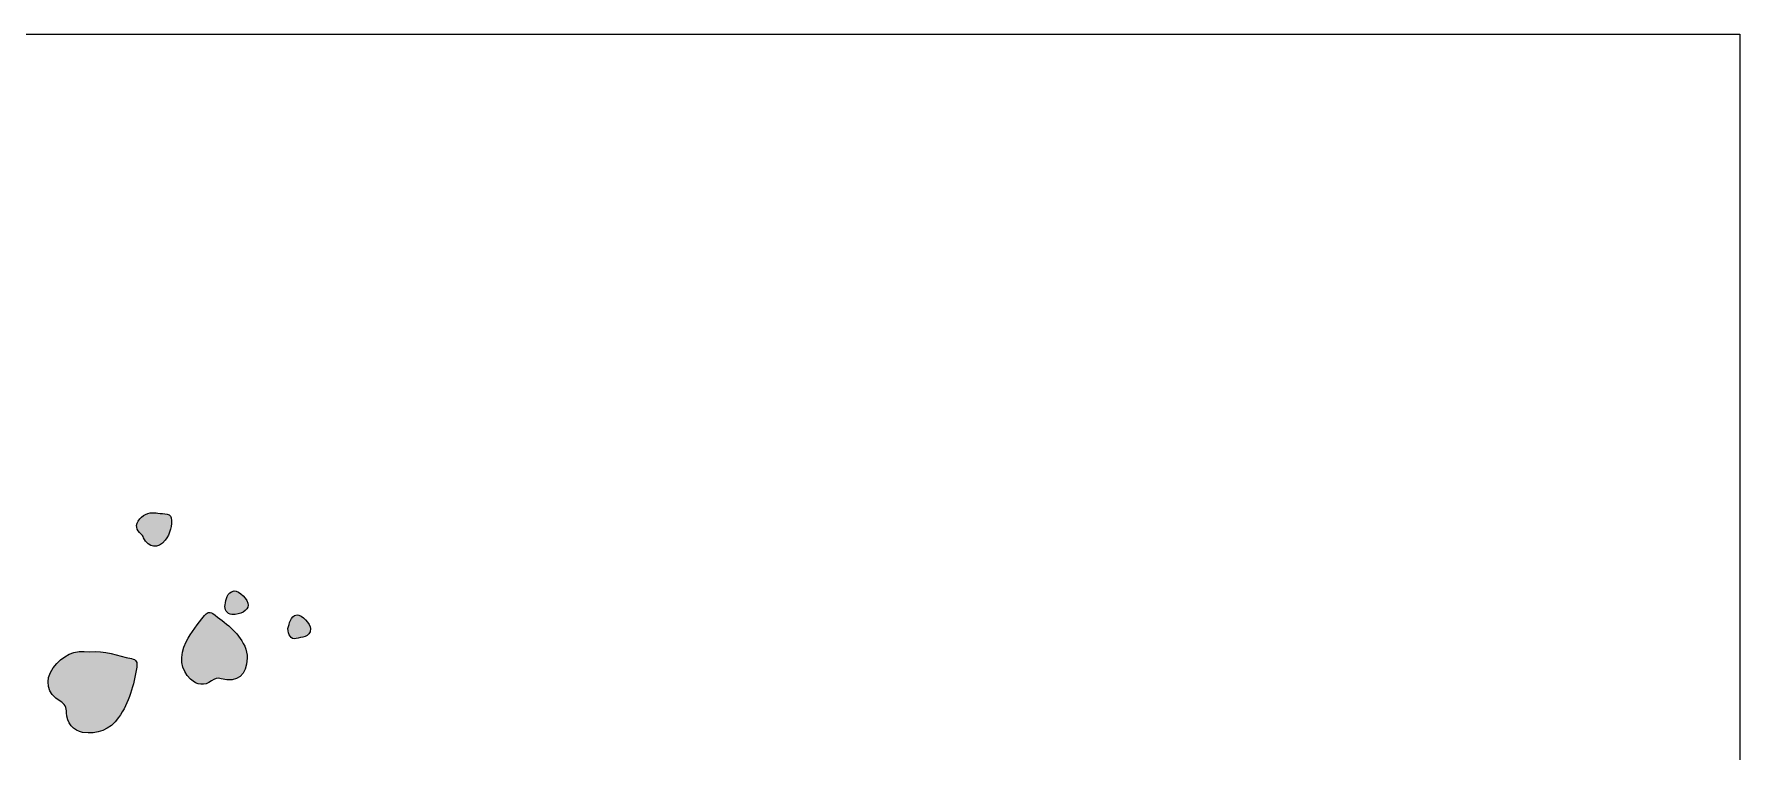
# Model space of a CAD drawing. Header units: inches. Extents: x 0 to 12, y -12 to 0.
# Drawn here: x 6.04 to 12, y -2.51 to 0 of the extents above; entities that cross this region are included whole.
import ezdxf

# ---------------------------------------------------------------- set-up
doc = ezdxf.new("R2010")
doc.units = ezdxf.units.IN
doc.header["$MEASUREMENT"] = 0
doc.layers.add('Layer 1', color=7, linetype='Continuous')

# ---------------------------------------------------------------- blocks, each defined once
blk = doc.blocks.new('block 2')
at = {"layer": 'Layer 1', "true_color": 0xffffff}
h = blk.add_hatch(color=7, dxfattribs=at)
h.dxf.hatch_style = 2
edge = h.paths.add_edge_path()
edge.add_spline(control_points=[(6.4151, -1.7516), (6.4172, -1.7535), (6.4175, -1.7572), (6.4189, -1.76), (6.4366, -1.7953), (6.4697, -1.7994), (6.4943, -1.7683), (6.5122, -1.7456), (6.5197, -1.7148), (6.5155, -1.6902), (6.512, -1.6696), (6.4782, -1.6772), (6.4626, -1.672), (6.4331, -1.6702), (6.4137, -1.68), (6.4004, -1.701), (6.3864, -1.7231), (6.4, -1.7376), (6.4151, -1.7516)], knot_values=[0, 0, 0, 0, 1, 1, 1, 2, 2, 2, 3, 3, 3, 4, 4, 4, 5, 5, 5, 6, 6, 6, 6], degree=3, periodic=1)
h = blk.add_hatch(color=7, dxfattribs=at)
h.dxf.hatch_style = 2
edge = h.paths.add_edge_path()
edge.add_spline(control_points=[(6.7271, -2.0276), (6.759, -2.029), (6.7834, -2.0138), (6.7843, -1.9949), (6.7851, -1.9769), (6.7531, -1.9421), (6.7352, -1.9453), (6.7099, -1.9498), (6.7075, -1.9749), (6.7037, -1.9937), (6.7002, -2.0109), (6.7114, -2.025), (6.7271, -2.0276)], knot_values=[0, 0, 0, 0, 1, 1, 1, 2, 2, 2, 3, 3, 3, 4, 4, 4, 4], degree=3, periodic=1)
h = blk.add_hatch(color=7, dxfattribs=at)
h.dxf.hatch_style = 2
edge = h.paths.add_edge_path()
edge.add_spline(control_points=[(6.5833, -2.2538), (6.6065, -2.2747), (6.6311, -2.2778), (6.6566, -2.2594), (6.6674, -2.2516), (6.6765, -2.2483), (6.6905, -2.2521), (6.7462, -2.2671), (6.7808, -2.2389), (6.781, -2.1803), (6.781, -2.1657), (6.7788, -2.1519), (6.7724, -2.1381), (6.7486, -2.0868), (6.7042, -2.0562), (6.6607, -2.0245), (6.6475, -2.015), (6.6404, -2.0222), (6.6323, -2.0315), (6.6075, -2.0596), (6.5859, -2.09), (6.5682, -2.1228), (6.542, -2.1716), (6.5488, -2.2227), (6.5833, -2.2538)], knot_values=[0, 0, 0, 0, 1, 1, 1, 2, 2, 2, 3, 3, 3, 4, 4, 4, 5, 5, 5, 6, 6, 6, 7, 7, 7, 8, 8, 8, 8], degree=3, periodic=1)
h = blk.add_hatch(color=7, dxfattribs=at)
h.dxf.hatch_style = 2
edge = h.paths.add_edge_path()
edge.add_spline(control_points=[(6.952, -2.1113), (6.9708, -2.1063), (7.0014, -2.1099), (7.0027, -2.077), (7.0034, -2.0608), (6.9712, -2.0262), (6.9558, -2.0289), (6.929, -2.0337), (6.9302, -2.0596), (6.9231, -2.0769), (6.925, -2.0974), (6.9329, -2.1163), (6.952, -2.1113)], knot_values=[0, 0, 0, 0, 1, 1, 1, 2, 2, 2, 3, 3, 3, 4, 4, 4, 4], degree=3, periodic=1)
h = blk.add_hatch(color=7, dxfattribs=at)
h.dxf.hatch_style = 2
edge = h.paths.add_edge_path()
edge.add_spline(control_points=[(6.2313, -2.1577), (6.178, -2.1506), (6.1344, -2.1698), (6.1027, -2.2144), (6.0719, -2.2576), (6.0815, -2.3044), (6.1273, -2.3306), (6.144, -2.3402), (6.1491, -2.3519), (6.1492, -2.3706), (6.1494, -2.4045), (6.1751, -2.4348), (6.2058, -2.4394), (6.2577, -2.4473), (6.3011, -2.4304), (6.3315, -2.388), (6.3694, -2.3355), (6.3843, -2.2738), (6.3951, -2.211), (6.398, -2.1946), (6.393, -2.1849), (6.3763, -2.1815), (6.3286, -2.1718), (6.2825, -2.1534), (6.2313, -2.1577)], knot_values=[0, 0, 0, 0, 1, 1, 1, 2, 2, 2, 3, 3, 3, 4, 4, 4, 5, 5, 5, 6, 6, 6, 7, 7, 7, 8, 8, 8, 8], degree=3, periodic=1)
at = {"layer": 'Layer 1', "lineweight": 0}
for points, knots in [([(6.4151, -1.7516), (6.4172, -1.7535), (6.4175, -1.7572), (6.4189, -1.76), (6.4366, -1.7953), (6.4697, -1.7994), (6.4943, -1.7683), (6.5122, -1.7456), (6.5197, -1.7148), (6.5155, -1.6902), (6.512, -1.6696), (6.4782, -1.6772), (6.4626, -1.672), (6.4331, -1.6702), (6.4137, -1.68), (6.4004, -1.701), (6.3864, -1.7231), (6.4, -1.7376), (6.4151, -1.7516)], [0, 0, 0, 0, 1, 1, 1, 2, 2, 2, 3, 3, 3, 4, 4, 4, 5, 5, 5, 6, 6, 6, 6]), ([(6.7271, -2.0276), (6.759, -2.029), (6.7834, -2.0138), (6.7843, -1.9949), (6.7851, -1.9769), (6.7531, -1.9421), (6.7352, -1.9453), (6.7099, -1.9498), (6.7075, -1.9749), (6.7037, -1.9937), (6.7002, -2.0109), (6.7114, -2.025), (6.7271, -2.0276)], [0, 0, 0, 0, 1, 1, 1, 2, 2, 2, 3, 3, 3, 4, 4, 4, 4]), ([(6.5833, -2.2538), (6.6065, -2.2747), (6.6311, -2.2778), (6.6566, -2.2594), (6.6674, -2.2516), (6.6765, -2.2483), (6.6905, -2.2521), (6.7462, -2.2671), (6.7808, -2.2389), (6.781, -2.1803), (6.781, -2.1657), (6.7788, -2.1519), (6.7724, -2.1381), (6.7486, -2.0868), (6.7042, -2.0562), (6.6607, -2.0245), (6.6475, -2.015), (6.6404, -2.0222), (6.6323, -2.0315), (6.6075, -2.0596), (6.5859, -2.09), (6.5682, -2.1228), (6.542, -2.1716), (6.5488, -2.2227), (6.5833, -2.2538)], [0, 0, 0, 0, 1, 1, 1, 2, 2, 2, 3, 3, 3, 4, 4, 4, 5, 5, 5, 6, 6, 6, 7, 7, 7, 8, 8, 8, 8]), ([(6.952, -2.1113), (6.9708, -2.1063), (7.0014, -2.1099), (7.0027, -2.077), (7.0034, -2.0608), (6.9712, -2.0262), (6.9558, -2.0289), (6.929, -2.0337), (6.9302, -2.0596), (6.9231, -2.0769), (6.925, -2.0974), (6.9329, -2.1163), (6.952, -2.1113)], [0, 0, 0, 0, 1, 1, 1, 2, 2, 2, 3, 3, 3, 4, 4, 4, 4]), ([(6.2313, -2.1577), (6.178, -2.1506), (6.1344, -2.1698), (6.1027, -2.2144), (6.0719, -2.2576), (6.0815, -2.3044), (6.1273, -2.3306), (6.144, -2.3402), (6.1491, -2.3519), (6.1492, -2.3706), (6.1494, -2.4045), (6.1751, -2.4348), (6.2058, -2.4394), (6.2577, -2.4473), (6.3011, -2.4304), (6.3315, -2.388), (6.3694, -2.3355), (6.3843, -2.2738), (6.3951, -2.211), (6.398, -2.1946), (6.393, -2.1849), (6.3763, -2.1815), (6.3286, -2.1718), (6.2825, -2.1534), (6.2313, -2.1577)], [0, 0, 0, 0, 1, 1, 1, 2, 2, 2, 3, 3, 3, 4, 4, 4, 5, 5, 5, 6, 6, 6, 7, 7, 7, 8, 8, 8, 8]), ([(5.9974, -2.6944), (6.0024, -2.7064), (6.0071, -2.7183), (6.0117, -2.7303), (5.9308, -2.8469), (5.8822, -2.9876), (5.8792, -3.1391), (5.8792, -3.1391), (5.8792, -3.1392), (5.8792, -3.1392), (5.8786, -3.1385), (5.8782, -3.1379), (5.8776, -3.1373), (5.8567, -3.1105), (5.8306, -3.0899), (5.8043, -3.091), (5.7451, -3.09), (5.723, -3.1162), (5.7342, -3.1628), (5.7367, -3.1733), (5.7328, -3.1802), (5.728, -3.1885), (5.71, -3.2195), (5.7193, -3.2464), (5.7508, -3.2635), (5.7921, -3.2859), (5.8268, -3.2693), (5.8608, -3.247), (5.8693, -3.2414), (5.8764, -3.2367), (5.8829, -3.2323), (5.8829, -3.2323), (5.8829, -3.2323), (5.8829, -3.2323), (5.8883, -3.2862), (5.8997, -3.3384), (5.9161, -3.3883), (5.9161, -3.3884), (5.9162, -3.3885), (5.9162, -3.3886), (5.8925, -3.3842), (5.8688, -3.3802), (5.8449, -3.3773), (5.7691, -3.3683), (5.6967, -3.3771), (5.6386, -3.4332), (5.548, -3.5205), (5.587, -3.6264), (5.6694, -3.6484), (5.6836, -3.6522), (5.6859, -3.6592), (5.6843, -3.6733), (5.6758, -3.7481), (5.7283, -3.8068), (5.8075, -3.806), (5.8685, -3.8005), (5.9233, -3.7728), (5.9613, -3.7165), (5.9881, -3.6769), (6.0054, -3.634), (6.0185, -3.5898), (6.0603, -3.6479), (6.11, -3.6999), (6.1662, -3.744), (6.1637, -3.7896), (6.1586, -3.835), (6.1517, -3.8804), (6.1479, -3.905), (6.1482, -3.9298), (6.1424, -3.9546), (6.1183, -4.0562), (6.0975, -4.1586), (6.0729, -4.2601), (6.0579, -4.3215), (6.0401, -4.3825), (6.0049, -4.4361), (5.9799, -4.4741), (5.9481, -4.4811), (5.9125, -4.4534), (5.8383, -4.3959), (5.7907, -4.3186), (5.7574, -4.2325), (5.7325, -4.169), (5.7188, -4.1028), (5.706, -4.0362), (5.7069, -4.0204), (5.7075, -4.0044), (5.7075, -3.9884), (5.7075, -3.7129), (5.5575, -3.4716), (5.3351, -3.342), (5.3573, -3.3431), (5.3794, -3.3435), (5.4014, -3.3398), (5.4656, -3.3433), (5.5239, -3.3298), (5.5709, -3.2836), (5.6398, -3.2157), (5.6369, -3.1046), (5.5283, -3.0857), (5.5116, -3.0828), (5.5144, -3.0711), (5.5128, -3.0601), (5.5053, -3.0065), (5.4545, -2.9657), (5.4047, -2.9747), (5.338, -2.9866), (5.2911, -3.0245), (5.2686, -3.0885), (5.2452, -3.1553), (5.2405, -3.2251), (5.2394, -3.2952), (5.2394, -3.2952), (5.2394, -3.2951), (5.2393, -3.2951), (5.2011, -3.2796), (5.1614, -3.2672), (5.1204, -3.2583), (5.1076, -3.1846), (5.1225, -3.1121), (5.1461, -3.0404), (5.1615, -2.9939), (5.18, -2.9483), (5.1972, -2.9022), (5.206, -2.9026), (5.2149, -2.9028), (5.2237, -2.9028), (5.3318, -2.9028), (5.4336, -2.8751), (5.5222, -2.8264), (5.5509, -2.8853), (5.5784, -2.945), (5.6261, -2.9924), (5.684, -3.0499), (5.7685, -3.069), (5.8351, -3.0391), (5.8866, -3.0161), (5.9129, -2.9526), (5.8913, -2.9008), (5.8845, -2.8844), (5.8849, -2.8771), (5.9035, -2.8682), (5.9607, -2.841), (5.9804, -2.7721), (5.9482, -2.7171), (5.9101, -2.6518), (5.8516, -2.6226), (5.7746, -2.6243), (5.7651, -2.6231), (5.754, -2.6235), (5.742, -2.625), (5.7853, -2.56), (5.8168, -2.4865), (5.8333, -2.4075), (5.8338, -2.408), (5.834, -2.4084), (5.8344, -2.409), (5.8988, -2.4986), (5.9553, -2.5926), (5.9974, -2.6944)], [0, 0, 0, 0, 1, 1, 1, 2, 2, 2, 3, 3, 3, 4, 4, 4, 5, 5, 5, 6, 6, 6, 7, 7, 7, 8, 8, 8, 9, 9, 9, 10, 10, 10, 11, 11, 11, 12, 12, 12, 13, 13, 13, 14, 14, 14, 15, 15, 15, 16, 16, 16, 17, 17, 17, 18, 18, 18, 19, 19, 19, 20, 20, 20, 21, 21, 21, 22, 22, 22, 23, 23, 23, 24, 24, 24, 25, 25, 25, 26, 26, 26, 27, 27, 27, 28, 28, 28, 29, 29, 29, 30, 30, 30, 31, 31, 31, 32, 32, 32, 33, 33, 33, 34, 34, 34, 35, 35, 35, 36, 36, 36, 37, 37, 37, 38, 38, 38, 39, 39, 39, 40, 40, 40, 41, 41, 41, 42, 42, 42, 43, 43, 43, 44, 44, 44, 45, 45, 45, 46, 46, 46, 47, 47, 47, 48, 48, 48, 49, 49, 49, 50, 50, 50, 51, 51, 51, 52, 52, 52, 53, 53, 53, 53])]:
    blk.add_open_spline(points, degree=3, knots=knots, dxfattribs=at)

msp = doc.modelspace()

# ---------------------------------------------------------------- linework, layer by layer
at = {"layer": 'Layer 1', "lineweight": 0}
msp.add_lwpolyline([(12, -12), (0, -12), (0, 0), (12, 0), (12, -12)], dxfattribs=at)

# ---------------------------------------------------------------- block references
at = {"layer": 'Layer 1'}
msp.add_blockref('block 2', (0, 0), dxfattribs=at)

doc.saveas('drawing.dxf')
